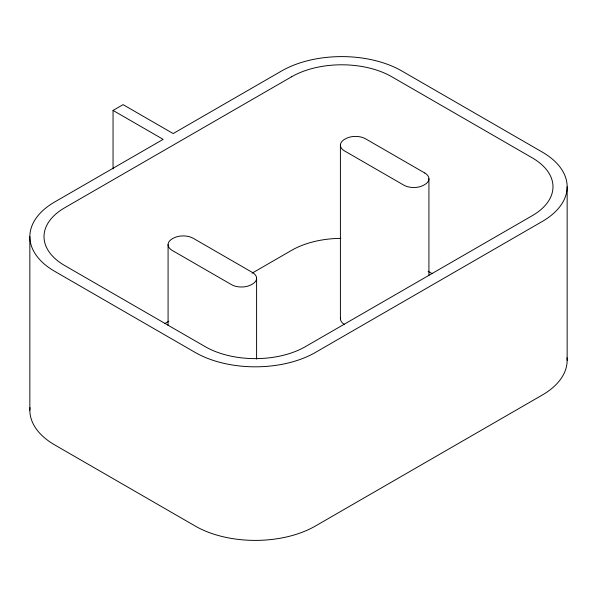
<?xml version="1.0" encoding="UTF-8"?>
<svg xmlns="http://www.w3.org/2000/svg" width="597" height="597" viewBox="0 0 597 597"><rect width="100%" height="100%" fill="white"/><g stroke="black" fill="none" stroke-linecap="round" stroke-linejoin="round"><path stroke-width="0.9" d="M113.049 110.43L123.072 104.639L173.175 133.571L281.575 70.983A85.035 49.096 0 0 1 401.833 70.983L542.24 152.056A85.035 49.096 0 0 1 542.24 221.487L315.425 352.439A85.035 49.096 0 0 1 195.167 352.439L54.76 271.366A85.035 49.096 0 0 1 54.76 201.935L163.153 139.355L113.049 110.43L113.049 168.906M164.869 323.514L168.906 321.186M252.046 273.187L291.597 250.352A70.864 40.909 0 0 1 340.775 238.375M428.124 271.314L432.161 273.642M567.15 186.771L567.15 360.349M428.922 178.779L428.922 275.314M340.402 145.153L340.402 318.731M256.598 278.269L256.598 359.028M168.078 244.643L168.078 325.395M29.85 236.651L29.85 410.229M29.969 407.661A85.035 49.096 0 0 0 54.76 444.944L195.167 526.017A85.035 49.096 0 0 0 315.425 526.017L542.24 395.065A85.035 49.096 0 0 0 567.031 357.782M344.551 324.514A14.171 8.179 0 0 1 340.574 317.447M291.597 76.774L64.774 207.726A70.864 40.909 0 0 0 64.774 265.583L205.189 346.648A70.864 40.909 0 0 0 305.403 346.648L532.226 215.696A70.864 40.909 0 0 0 532.226 157.839L391.811 76.774A70.864 40.909 0 0 0 291.597 76.774M424.773 172.996L365.558 138.81A14.171 8.179 0 0 0 347.208 137.974A22.843 13.186 0 0 0 343.111 140.34A14.171 8.179 0 0 0 344.551 150.937L403.766 185.122A14.171 8.179 0 0 0 423.803 185.122A22.843 13.186 0 0 0 426.213 183.592A14.171 8.179 0 0 0 424.773 172.996M252.449 272.486L193.234 238.3A14.171 8.179 0 0 0 173.197 238.3A22.843 13.186 0 0 0 172.227 238.852A14.171 8.179 0 0 0 172.227 250.427L231.442 284.612A14.171 8.179 0 0 0 251.486 284.612A22.843 13.186 0 0 0 252.449 284.053A14.171 8.179 0 0 0 252.449 272.486"/></g></svg>
